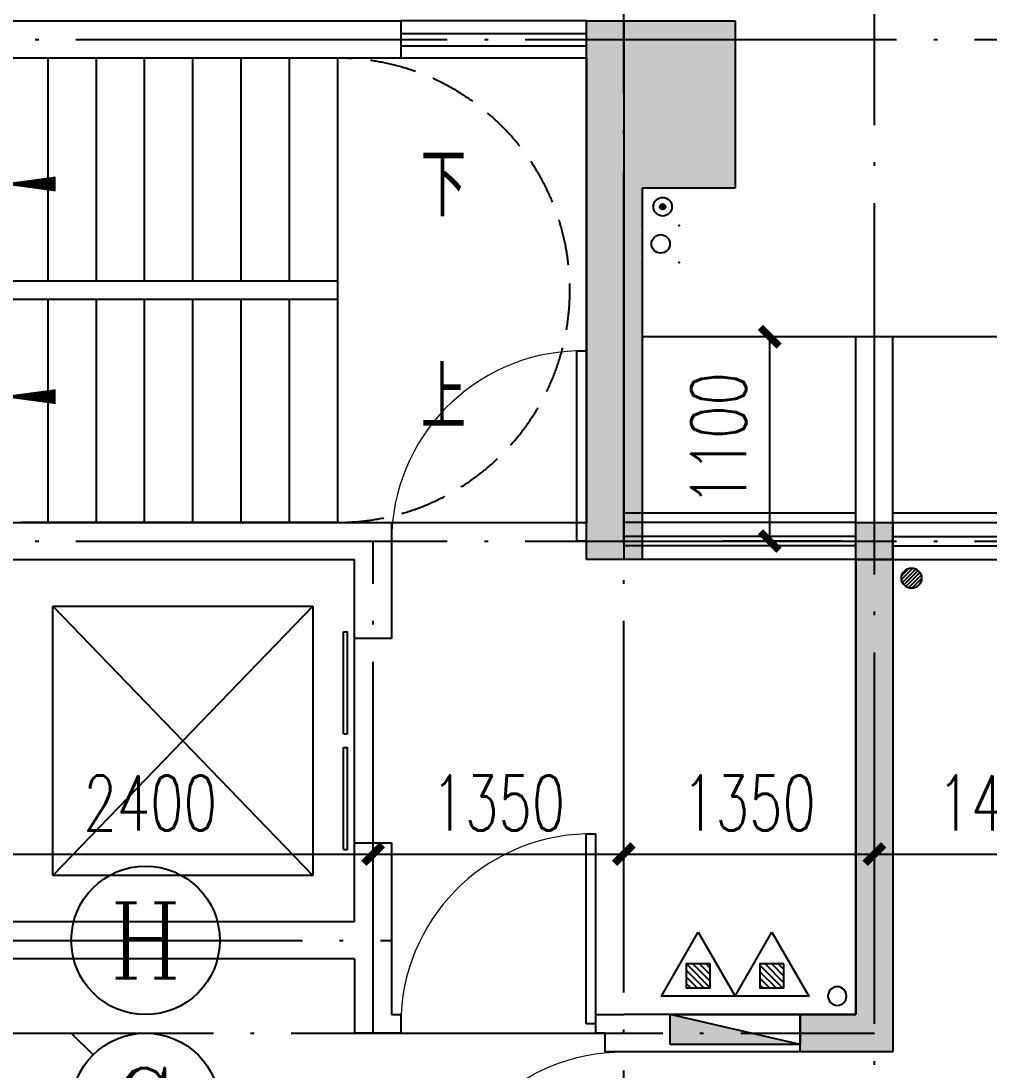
# Model space of a CAD drawing. Extents: x 41972 to 370663, y -1070170 to -109687.
# Drawn here: x 255601 to 260814, y -125040 to -119387 of the extents above; entities that cross this region are included whole.
import ezdxf
from ezdxf.enums import TextEntityAlignment as Align

# ---------------------------------------------------------------- set-up
doc = ezdxf.new("R2010")
doc.units = 0
doc.header["$LTSCALE"] = 1000
doc.header["$MEASUREMENT"] = 0
doc.linetypes.add('DOTE', pattern=[2.42, 2, -0.2, 0.02, -0.2])
doc.linetypes.add('hxt-bzc$0$DASH', pattern=[0.35, 0.25, -0.1])
doc.layers.get('Defpoints').update_dxf_attribs({"color": 250})
for name, color, linetype in [('110-bz$0$A-栏杆、扶手', 163, 'Continuous'), ('A-AXIS_TEXT_轴号文字', 7, 'Continuous'), ('A-AXIS_轴号', 3, 'Continuous'), ('A-COLUMN_结构柱', 4, 'Continuous'), ('A-DOTE_轴线', 215, 'DOTE'), ('A-PUB_HATCH_柱填充', 9, 'Continuous'), ('A-看线（阳台、空调板、线脚、雨棚等）', 11, 'Continuous'), ('A-立管', 6, 'Continuous'), ('AXIS_TEXT', 7, 'Continuous'), ('EQUIP_灭火器', 7, 'Continuous'), ('hxt-bzc$0$A-STAIR-楼电梯、坡、阶', 2, 'Continuous'), ('hxt-bzc$0$A-WALL-墙', 4, 'Continuous'), ('hxt-bzc$0$A-WINDOW-门窗', 2, 'Continuous'), ('hxt-bzc$0$A-文字', 7, 'Continuous'), ('hxt-bzc$0$A-栏杆、扶手', 163, 'Continuous'), ('hxt-bzc$0$A-看线（阳台、空调板、线脚、雨棚等）', 11, 'Continuous'), ('hxt-bzc$0$DIM_SYMB', 3, 'Continuous'), ('hxt-bzc$0$EQUIP_消火栓', 7, 'Continuous'), ('hxt-bzc$0$VPIPE-消防', 1, 'hxt-bzc$0$TG_X'), ('loutai2-osc$0$A-WALL-墙', 4, 'Continuous'), ('loutai2-osc$0$A-看线（阳台、空调板、线脚、雨棚等）', 11, 'Continuous'), ('SG-BZC$0$A-立管', 6, 'Continuous'), ('WALL', 9, 'Continuous')]:
    doc.layers.add(name, color=color, linetype=linetype)
doc.styles.add('_TCH_AXIS', font='COMPLEX', dxfattribs={"bigfont": 'GBCBIG'})
doc.styles.add('_TCH_DIM_T3', font='SIMPLEX', dxfattribs={"width": 0.705882, "bigfont": 'GBCBIG.shx'})
doc.styles.add('COMPLEX', font='COMPLEX')
doc.styles.add('hxt-bzc$0$_TCH_DIM', font='SIMPLEX', dxfattribs={"bigfont": 'GBCBIG'})
doc.styles.add('hxt-bzc$0$TG_LINETYPE', font='SIMPLEX', dxfattribs={"width": 0.8, "height": 3, "bigfont": 'AllInOneBig.shx'})
doc.linetypes.add('hxt-bzc$0$TG_X', pattern='A,2,-0.6,["X",hxt-bzc$0$TG_LINETYPE,S=0.1,R=0,X=-0.52,Y=-0.15],0', length=2.6)
doc.dimstyles.new('_TCH_ARCH&&100', dxfattribs={"dimtxt": 297.5, "dimasz": 100, "dimexe": 250, "dimexo": 300, "dimgap": 126.25, "dimtad": 1, "dimdec": 0, "dimzin": 0, "dimdsep": 46, "dimtxsty": '_TCH_DIM_T3', "dimblk": 'ARCHTICK', "dimcen": 0.09, "dimclrt": 7, "dimazin": 2, "dimtfac": 1, "dimtdec": 0, "dimtix": 1, "dimtmove": 2, "dimatfit": 3, "dimfxl": 100, "dimtolj": 1, "dimtzin": 0, "dimarcsym": 0})

# ---------------------------------------------------------------- blocks, each defined once
blk = doc.blocks.new('loutai2-osc')
at = {"layer": '110-bz$0$A-栏杆、扶手'}
for p, q in [((3850, 125), (1400, 125)), ((3850, 75), (1400, 75))]:
    blk.add_line(p, q, dxfattribs=at)
at = {"layer": 'A-看线（阳台、空调板、线脚、雨棚等）', "color": 8}
blk.add_line((2050, 250), (3850, 250), dxfattribs=at)
at = {"layer": 'loutai2-osc$0$A-WALL-墙'}
for p, q in [((3850, 0), (3850, 1200)), ((3850, 1200), (4050, 1200)), ((4050, 0), (4050, 1200)), ((3850, 0), (4050, 0))]:
    blk.add_line(p, q, dxfattribs=at)
at = {"layer": 'loutai2-osc$0$A-看线（阳台、空调板、线脚、雨棚等）'}
for p, q in [((3850, 200), (1400, 200)), ((3850, 0), (1400, 0))]:
    blk.add_line(p, q, dxfattribs=at)
blk.add_lwpolyline([(1300, 250), (1300, 1200), (5200, 1200)], dxfattribs=at)
blk = doc.blocks.new('34GTQ24TG')
at = {"layer": 'A-立管'}
blk.add_hatch(color=256, dxfattribs=at).paths.add_polyline_path([(0, -15, -1), (0, 15, -1), (0, -15)])
for radius in [50, 15]:
    blk.add_circle((0, 0), radius, dxfattribs=at)
blk = doc.blocks.new('SG-BZC$0$立管%%c100')
at = {"layer": 'SG-BZC$0$A-立管'}
blk.add_circle((100, -100), 50, dxfattribs=at)
for p in [(0, 0), (200, 0), (0, -200), (200, -200)]:
    blk.add_point(p, dxfattribs=at)
blk = doc.blocks.new('SG-BZC')
at = {"layer": 'A-立管', "xscale": -1}
blk.add_blockref('34GTQ24TG', (1290, 10700), dxfattribs=at)
at = {"layer": 'SG-BZC$0$A-立管', "xscale": -0.9979199999999903, "yscale": 0.9979199999999903, "zscale": 0.9979199999999954, "rotation": 180.000001226766}
blk.add_blockref('SG-BZC$0$立管%%c100', (1200.9, 10400), dxfattribs=at)
blk = doc.blocks.new('A$C18840BC2')
at = {"layer": 'A-PUB_HATCH_柱填充'}
for points in [[(9650, 12100), (8850, 12100), (8850, 11200), (9350, 11200), (9350, 9200), (9650, 9200), (9650, 12100)], [(8200, 6750), (8200, 9400), (8000, 9400), (8000, 6550), (8500, 6550), (8500, 6750), (8200, 6750)]]:
    blk.add_hatch(color=256, dxfattribs=at).paths.add_polyline_path(points)
at = {"layer": 'A-COLUMN_结构柱'}
for p, q in [((9650, 12100), (8850, 12100)), ((8850, 12100), (8850, 11200)), ((9650, 9200), (9650, 12100)), ((8850, 11200), (9350, 11200)), ((9350, 11200), (9350, 9200)), ((8200, 9400), (8000, 9400)), ((8000, 9400), (8000, 6550)), ((8200, 6750), (8200, 9400)), ((9350, 9200), (9650, 9200)), ((8500, 6750), (8200, 6750)), ((8500, 6550), (8500, 6750)), ((8000, 6550), (8500, 6550))]:
    blk.add_line(p, q, dxfattribs=at)
blk = doc.blocks.new('$TwtSys$00000546')
h = blk.add_hatch()
h.set_pattern_fill('ANSI31', color=256, scale=200, style=0)
h.set_pattern_definition([(45, (-38543.802, -6670.83), (-17.67767, 17.67767), [])])
h.paths.add_polyline_path([(-64.9, 173.7), (64.9, 173.7), (64.9, 43.9), (-64.9, 43.9)])
for points in [[(0, 343.6), (-198.4, 0), (198.4, 0)], [(-64.9, 173.7), (64.9, 173.7), (64.9, 43.9), (-64.9, 43.9)]]:
    blk.add_lwpolyline(points, close=True)
blk = doc.blocks.new('hxt-bzc$0$$DorLib2D$00000001')
for p, q in [((0.45, 0.975), (0.5, 0.975)), ((0.45, 0), (0.45, 0.975)), ((0.5, 0), (0.5, 0.975)), ((0.5, 0), (0.45, 0))]:
    blk.add_line(p, q)
at = {"lineweight": 13}
blk.add_arc((0.475, 0), 0.975, 91.4693, 180, dxfattribs=at)
blk = doc.blocks.new('hxt-bzc$0$$DORLIB2D$00000127')
at = {"color": 0}
for points in [[(-0.5333, 0.7949), (-0.5333, 0.6904)], [(-0.0333, 0.7949), (-0.5333, 0.7949)], [(-0.0333, 0.7949), (-0.0333, 0.6904)], [(0.5333, 0.7949), (0.0333, 0.7949)], [(0.0333, 0.7949), (0.0333, 0.6904)], [(0.5333, 0.7949), (0.5333, 0.6904)], [(-0.0333, 0.6904), (-0.5333, 0.6904)], [(0.5333, 0.6904), (0.0333, 0.6904)], [(0.5, 0.5), (-0.5, 0.5)]]:
    blk.add_lwpolyline(points, dxfattribs=at)
blk = doc.blocks.new('hxt-bzc$0$$WINLIB2D$00000001')
at = {"color": 0}
for points in [[(-0.5, 0.5), (-0.5, -0.5)], [(-0.5, 0.5), (0.5, 0.5)], [(0.5, -0.5), (0.5, 0.5)], [(0.5, 0.1667), (-0.5, 0.1667)], [(0.5, -0.1667), (-0.5, -0.1667)], [(-0.5, -0.5), (0.5, -0.5)]]:
    blk.add_lwpolyline(points, dxfattribs=at)
blk = doc.blocks.new('hxt-bzc$0$$TwtSys$00000434')
for p, q in [((-0.5, 0.5), (-0.5, -0.5)), ((-0.5, -0.5), (0.5, 0.5)), ((0.5, 0.5), (-0.5, 0.5)), ((0.5, -0.5), (0.5, 0.5)), ((-0.5, -0.5), (0.5, -0.5))]:
    blk.add_line(p, q)
blk.add_solid([(0.5, -0.5), (0.5, 0.5), (-0.5, -0.5)])
blk = doc.blocks.new('hxt-bzc')
at = {"layer": 'hxt-bzc$0$A-STAIR-楼电梯、坡、阶'}
for p, q in [((4325, 2200), (2925, 2200)), ((2925, 2200), (2925, 750)), ((4325, 2200), (2925, 750)), ((2925, 2200), (4325, 750)), ((4325, 750), (4325, 2200)), ((2925, 750), (4325, 750))]:
    blk.add_line(p, q, dxfattribs=at)
at = {"layer": 'hxt-bzc$0$A-WALL-墙'}
for p, q in [((1250, 5350), (1250, 2450)), ((1450, 5350), (1250, 5350)), ((1450, 5150), (1450, 5350)), ((7550, 5350), (2450, 5350)), ((2450, 5350), (2450, 5150)), ((1450, 5150), (1450, 2650)), ((2450, 5150), (7550, 5150)), ((1450, 2450), (1450, 2650)), ((2600, 2650), (2500, 2650)), ((2500, 2650), (2500, 2450)), ((5000, 2650), (2600, 2650)), ((-200, 2450), (-200, -200)), ((0, 2450), (-200, 2450)), ((0, 2450), (0, 0)), ((1250, 2450), (1450, 2450)), ((2500, 2450), (2500, 2025)), ((2700, 2025), (2700, 2450)), ((4900, 2450), (2700, 2450)), ((2500, 2025), (2700, 2025)), ((2700, 925), (2500, 925)), ((2500, 925), (2500, 400)), ((2700, 500), (2700, 925)), ((2700, 500), (4900, 500)), ((2500, 400), (2500, 0)), ((2700, 300), (5000, 300)), ((2700, 300), (2700, -100)), ((0, 0), (1250, 0)), ((1400, 0), (1250, 0)), ((1400, -100), (1400, 0)), ((2500, 0), (2450, 0)), ((2450, 0), (2450, -100)), ((1350, -200), (1350, -100)), ((1350, -100), (1400, -100)), ((2450, -100), (2700, -100)), ((-200, -200), (1150, -200)), ((1150, -200), (1350, -200))]:
    blk.add_line(p, q, dxfattribs=at)
at = {"layer": 'hxt-bzc$0$A-WINDOW-门窗'}
blk.add_line((2500, 2650), (1450, 2650), dxfattribs=at)
at = {"layer": 'hxt-bzc$0$A-栏杆、扶手'}
for p, q in [((0, 2575), (1250, 2575)), ((0, 2525), (1250, 2525))]:
    blk.add_line(p, q, dxfattribs=at)
at = {"layer": 'hxt-bzc$0$A-看线（阳台、空调板、线脚、雨棚等）', "color": 8}
blk.add_line((0, 2700), (1250, 2700), dxfattribs=at)
at = {"layer": 'hxt-bzc$0$A-看线（阳台、空调板、线脚、雨棚等）'}
for p, q in [((0, 2650), (1250, 2650)), ((0, 2450), (1250, 2450))]:
    blk.add_line(p, q, dxfattribs=at)
at = {"layer": 'hxt-bzc$0$VPIPE-消防'}
blk.add_circle((100, 100), 50, dxfattribs=at)
at = {"layer": 'EQUIP_灭火器'}
for p in [(451.6, 100), (848.4, 100)]:
    blk.add_blockref('$TwtSys$00000546', p, dxfattribs=at)
at = {"layer": 'hxt-bzc$0$A-WINDOW-门窗'}
for name, p, xscale, yscale, zscale in [('hxt-bzc$0$$WINLIB2D$00000001', (1950, 5250), 1000, -200, 200), ('hxt-bzc$0$$DorLib2D$00000001', (1925, -50), -1050, 1050, 100)]:
    blk.add_blockref(name, p, dxfattribs=dict(at, xscale=xscale, yscale=yscale, zscale=zscale))
at = {"layer": 'hxt-bzc$0$A-WINDOW-门窗', "zscale": 200}
for name, p, xscale, yscale, rotation in [('hxt-bzc$0$$DorLib2D$00000001', (1975, 2550), 1050, -1050, 180), ('hxt-bzc$0$$DORLIB2D$00000127', (2600, 1475), 1100, 200, 269.9999999999969), ('hxt-bzc$0$$DorLib2D$00000001', (1250, -725), 1050, 1050, 270)]:
    blk.add_blockref(name, p, dxfattribs=dict(at, xscale=xscale, yscale=yscale, rotation=rotation))
at = {"layer": 'hxt-bzc$0$EQUIP_消火栓', "xscale": 700.0000000000031, "yscale": 159.9999999854926, "zscale": 700.0000000000031, "rotation": 359.9999963281397}
blk.add_blockref('hxt-bzc$0$$TwtSys$00000434', (650, -80), dxfattribs=at)
blk = doc.blocks.new('_ArchTick')
at = {"color": 0, "linetype": 'ByBlock', "const_width": 0.4}
blk.add_lwpolyline([(-0.5, -0.5), (0.5, 0.5)], dxfattribs=at)
blk = doc.blocks.new('*D5130')
at = {"layer": 'A-AXIS_轴号', "color": 0, "lineweight": -2, "transparency": 16777216}
for p, q in [((33128.1, 20600), (32486.4, 20600)), ((32736.4, 19500), (32736.4, 20600)), ((33128.1, 19500), (32486.4, 19500))]:
    blk.add_line(p, q, dxfattribs=at)
at = {"layer": 'Defpoints', "color": 0, "transparency": 16777216}
for p in [(32736.4, 20600), (33428.1, 20600), (33428.1, 19500)]:
    blk.add_point(p, dxfattribs=at)
at = {"layer": 'A-AXIS_轴号', "color": 0, "lineweight": -2, "transparency": 16777216, "xscale": 100, "yscale": 100, "zscale": 100}
for p, rotation in [((32736.4, 20600), 90), ((32736.4, 19500), 270)]:
    blk.add_blockref('_ArchTick', p, dxfattribs=dict(at, rotation=rotation))
at = {"layer": 'A-AXIS_轴号', "color": 7, "transparency": 16777216, "insert": (32461.4, 20050), "char_height": 297.5, "attachment_point": 5, "rotation": 90, "style": '_TCH_DIM_T3'}
blk.add_mtext('\\A1;1100', dxfattribs=at)
blk = doc.blocks.new('_AXISO')
blk.add_circle((0, 0), 0.5)
at = {"layer": 'AXIS_TEXT', "style": 'COMPLEX', "width": 1.041667}
blk.add_attdef('A', text='', height=0.56, dxfattribs=at).set_placement((-0.25, -0.28), (0.25, -0.28), align=Align.FIT)
blk = doc.blocks.new('*D5132')
at = {"layer": 'A-AXIS_轴号', "color": 0, "lineweight": -2, "transparency": 16777216}
for p, q in [((33300, 17410.6), (33300, 18064.5)), ((34700, 17410.6), (34700, 18064.5)), ((33300, 17814.5), (34700, 17814.5))]:
    blk.add_line(p, q, dxfattribs=at)
at = {"layer": 'Defpoints', "color": 0, "transparency": 16777216}
for p in [(34700, 17814.5), (33300, 17110.6), (34700, 17110.6)]:
    blk.add_point(p, dxfattribs=at)
at = {"layer": 'A-AXIS_轴号', "color": 0, "lineweight": -2, "transparency": 16777216, "xscale": 100, "yscale": 100, "zscale": 100, "rotation": 180}
blk.add_blockref('_ArchTick', (33300, 17814.5), dxfattribs=at)
at = {"layer": 'A-AXIS_轴号', "color": 0, "lineweight": -2, "transparency": 16777216, "xscale": 100, "yscale": 100, "zscale": 100}
blk.add_blockref('_ArchTick', (34700, 17814.5), dxfattribs=at)
at = {"layer": 'A-AXIS_轴号', "color": 7, "transparency": 16777216, "insert": (34000, 18089.5), "char_height": 297.5, "attachment_point": 5, "style": '_TCH_DIM_T3'}
blk.add_mtext('\\A1;1400', dxfattribs=at)
blk = doc.blocks.new('*D5133')
at = {"layer": 'A-AXIS_轴号', "color": 0, "lineweight": -2, "transparency": 16777216}
for p, q in [((31950, 17410.6), (31950, 18064.5)), ((33300, 17410.6), (33300, 18064.5)), ((31950, 17814.5), (33300, 17814.5))]:
    blk.add_line(p, q, dxfattribs=at)
at = {"layer": 'Defpoints', "color": 0, "transparency": 16777216}
for p in [(33300, 17814.5), (31950, 17110.6), (33300, 17110.6)]:
    blk.add_point(p, dxfattribs=at)
at = {"layer": 'A-AXIS_轴号', "color": 0, "lineweight": -2, "transparency": 16777216, "xscale": 100, "yscale": 100, "zscale": 100, "rotation": 180}
blk.add_blockref('_ArchTick', (31950, 17814.5), dxfattribs=at)
at = {"layer": 'A-AXIS_轴号', "color": 0, "lineweight": -2, "transparency": 16777216, "xscale": 100, "yscale": 100, "zscale": 100}
blk.add_blockref('_ArchTick', (33300, 17814.5), dxfattribs=at)
at = {"layer": 'A-AXIS_轴号', "color": 7, "transparency": 16777216, "insert": (32625, 18089.5), "char_height": 297.5, "attachment_point": 5, "style": '_TCH_DIM_T3'}
blk.add_mtext('\\A1;1350', dxfattribs=at)
blk = doc.blocks.new('*D5134')
at = {"layer": 'A-AXIS_轴号', "color": 0, "lineweight": -2, "transparency": 16777216}
for p, q in [((30600, 17410.6), (30600, 18064.5)), ((31950, 17410.6), (31950, 18064.5)), ((30600, 17814.5), (31950, 17814.5))]:
    blk.add_line(p, q, dxfattribs=at)
at = {"layer": 'Defpoints', "color": 0, "transparency": 16777216}
for p in [(31950, 17814.5), (30600, 17110.6), (31950, 17110.6)]:
    blk.add_point(p, dxfattribs=at)
at = {"layer": 'A-AXIS_轴号', "color": 0, "lineweight": -2, "transparency": 16777216, "xscale": 100, "yscale": 100, "zscale": 100, "rotation": 180}
blk.add_blockref('_ArchTick', (30600, 17814.5), dxfattribs=at)
at = {"layer": 'A-AXIS_轴号', "color": 0, "lineweight": -2, "transparency": 16777216, "xscale": 100, "yscale": 100, "zscale": 100}
blk.add_blockref('_ArchTick', (31950, 17814.5), dxfattribs=at)
at = {"layer": 'A-AXIS_轴号', "color": 7, "transparency": 16777216, "insert": (31275, 18089.5), "char_height": 297.5, "attachment_point": 5, "style": '_TCH_DIM_T3'}
blk.add_mtext('\\A1;1350', dxfattribs=at)
blk = doc.blocks.new('*D5135')
at = {"layer": 'A-AXIS_轴号', "color": 0, "lineweight": -2, "transparency": 16777216}
for p, q in [((28200, 17410.6), (28200, 18064.5)), ((30600, 17410.6), (30600, 18064.5)), ((28200, 17814.5), (30600, 17814.5))]:
    blk.add_line(p, q, dxfattribs=at)
at = {"layer": 'Defpoints', "color": 0, "transparency": 16777216}
for p in [(30600, 17814.5), (28200, 17110.6), (30600, 17110.6)]:
    blk.add_point(p, dxfattribs=at)
at = {"layer": 'A-AXIS_轴号', "color": 0, "lineweight": -2, "transparency": 16777216, "xscale": 100, "yscale": 100, "zscale": 100, "rotation": 180}
blk.add_blockref('_ArchTick', (28200, 17814.5), dxfattribs=at)
at = {"layer": 'A-AXIS_轴号', "color": 0, "lineweight": -2, "transparency": 16777216, "xscale": 100, "yscale": 100, "zscale": 100}
blk.add_blockref('_ArchTick', (30600, 17814.5), dxfattribs=at)
at = {"layer": 'A-AXIS_轴号', "color": 7, "transparency": 16777216, "insert": (29400, 18089.5), "char_height": 297.5, "attachment_point": 5, "style": '_TCH_DIM_T3'}
blk.add_mtext('\\A1;2400', dxfattribs=at)
blk = doc.blocks.new('地漏')
at = {"layer": 'A-立管'}
h = blk.add_hatch(dxfattribs=at)
h.set_pattern_fill('ANSI31', color=256, scale=10, style=0)
h.set_pattern_definition([(45, (7991.956, -606365.85), (-11.22532015, 11.22532015), [])])
edge = h.paths.add_edge_path()
edge.add_arc((0, 0), 60, 0, 360)
blk.add_circle((0, 0), 60, dxfattribs=at)
blk = doc.blocks.new('A$C5F987C3E')
at = {"layer": 'A-AXIS_轴号'}
for p, q in [((27466.7, 17350), (28975, 17350)), ((27466.7, 16850), (28975, 16850)), ((29092.1, 16732.8), (28975, 16850))]:
    blk.add_line(p, q, dxfattribs=at)
at = {"layer": 'A-DOTE_轴线'}
for p, q in [((31950, 14650), (31950, 27200)), ((33300, 4800), (33300, 27200)), ((4800, 22200), (50100, 22200)), ((4800, 19500), (50100, 19500)), ((30600, 16850), (30600, 19500)), ((25800, 17350), (30700, 17350)), ((22900, 16850), (33300, 16850))]:
    blk.add_line(p, q, dxfattribs=at)
at = {"layer": 'A-AXIS_轴号'}
ref = blk.add_blockref('_AXISO', (29375, 17350), dxfattribs=dict(at, xscale=800, yscale=800, zscale=800))
ref.add_attrib('A', 'H', dxfattribs={"layer": 'A-AXIS_TEXT_轴号文字', "height": 405.5, "style": '_TCH_AXIS'}).set_placement((29181.8, 17147.2), (29568.1, 17147.2), align=Align.FIT)
ref = blk.add_blockref('_AXISO', (29375, 16450), dxfattribs=dict(at, xscale=800, yscale=800, zscale=800))
ref.add_attrib('A', 'G', dxfattribs={"layer": 'A-AXIS_TEXT_轴号文字', "height": 425.2, "style": '_TCH_AXIS'}).set_placement((29192.7, 16237.4), (29557.2, 16237.4), align=Align.FIT)
for p1, p2, distance, picture, middle in [((33428.1, 19500), (33428.1, 20600), 691.8, '*D5130', (32461.4, 20050)), ((28200, 17110.6), (30600, 17110.6), 703.9, '*D5135', (29400, 18089.5)), ((30600, 17110.6), (31950, 17110.6), 703.9, '*D5134', (31275, 18089.5)), ((31950, 17110.6), (33300, 17110.6), 703.9, '*D5133', (32625, 18089.5)), ((33300, 17110.6), (34700, 17110.6), 703.9, '*D5132', (34000, 18089.5))]:
    dim = blk.add_aligned_dim(p1=p1, p2=p2, distance=distance, dimstyle='_TCH_ARCH&&100', dxfattribs=at)
    dim.commit()
    dim.dimension.update_dxf_attribs({"geometry": picture, "text_midpoint": middle})

msp = doc.modelspace()

# ---------------------------------------------------------------- linework, layer by layer
at = {"layer": 'hxt-bzc$0$A-STAIR-楼电梯、坡、阶'}
for p, q in [((257307, -119586.5), (254717.1, -119586.5)), ((257307, -119586.5), (254717.1, -119586.5)), ((255747, -120786.5), (255747, -119586.5)), ((255747, -120786.5), (255747, -119586.5)), ((256007, -120786.5), (256007, -119586.5)), ((256007, -120786.5), (256007, -119586.5)), ((256267, -120786.5), (256267, -119586.5)), ((256267, -120786.5), (256267, -119586.5)), ((256527, -120786.5), (256527, -119586.5)), ((256527, -120786.5), (256527, -119586.5)), ((256787, -120786.5), (256787, -119586.5)), ((256787, -120786.5), (256787, -119586.5)), ((257047, -120786.5), (257047, -119586.5)), ((257047, -120786.5), (257047, -119586.5)), ((257307, -120786.5), (257307, -119586.5)), ((257307, -120786.5), (257307, -119586.5)), ((257307, -120786.5), (255601.1, -120786.5)), ((257307, -120786.5), (255601.1, -120786.5)), ((257307, -120886.5), (254717.1, -120886.5)), ((257307, -120886.5), (254717.1, -120886.5)), ((255747, -122086.5), (255747, -120886.5)), ((255747, -122086.5), (255747, -120886.5)), ((256007, -122086.5), (256007, -120886.5)), ((256007, -122086.5), (256007, -120886.5)), ((256267, -122086.5), (256267, -120886.5)), ((256267, -122086.5), (256267, -120886.5)), ((256527, -122086.5), (256527, -120886.5)), ((256527, -122086.5), (256527, -120886.5)), ((256787, -122086.5), (256787, -120886.5)), ((256787, -122086.5), (256787, -120886.5)), ((257047, -122086.5), (257047, -120886.5)), ((257047, -122086.5), (257047, -120886.5)), ((257307, -122086.5), (257307, -120886.5)), ((257307, -122086.5), (257307, -120886.5)), ((257307, -122086.5), (255601.1, -122086.5)), ((257307, -122086.5), (255601.1, -122086.5))]:
    msp.add_line(p, q, dxfattribs=at)
at = {"layer": 'hxt-bzc$0$A-STAIR-楼电梯、坡、阶', "linetype": 'hxt-bzc$0$DASH'}
msp.add_arc((257307, -120836.5), 1250, 270, 90, dxfattribs=at)
at = {"layer": 'hxt-bzc$0$A-WALL-墙'}
for p, q in [((257307, -120786.5), (252887, -120786.5)), ((257307, -120886.5), (257307, -120786.5)), ((257307, -120886.5), (252887, -120886.5))]:
    msp.add_line(p, q, dxfattribs=at)
at = {"layer": 'hxt-bzc$0$DIM_SYMB'}
for points in [[(257649.9, -120264, 0, 0, 0), (255487, -120264, 0, 80, 0), (255787, -120264, 0, 0, 0)], [(257649.9, -121409.1, 0, 0, 0), (255487, -121409.1, 0, 80, 0), (255787, -121409.1, 0, 0, 0)]]:
    msp.add_lwpolyline(points, format="xyseb", dxfattribs=at)

# ---------------------------------------------------------------- block references
msp.add_blockref('A$C5F987C3E', (226897, -141686.5))
at = {"xscale": -1}
for name, p in [('loutai2-osc', (264147, -122286.5)), ('SG-BZC', (260347, -131086.5)), ('hxt-bzc', (260097, -124736.5))]:
    msp.add_blockref(name, p, dxfattribs=at)
at = {"layer": 'A-立管', "extrusion": (0, 0, -1), "xscale": -0.9071999999999998, "yscale": 0.9071999999999998, "zscale": -0.9071999999999998}
msp.add_blockref('地漏', (-260397, -122386.5), dxfattribs=at)
at = {"layer": 'WALL', "xscale": -1}
msp.add_blockref('A$C18840BC2', (268297, -131486.5), dxfattribs=at)

# ---------------------------------------------------------------- texts
at = {"layer": 'hxt-bzc$0$A-文字', "color": 7, "style": 'hxt-bzc$0$_TCH_DIM'}
for s, p in [('下', (257754.9, -120439)), ('上', (257754.9, -121584.1))]:
    msp.add_text(s, height=337.6, dxfattribs=at).set_placement(p)

doc.saveas('drawing.dxf')
